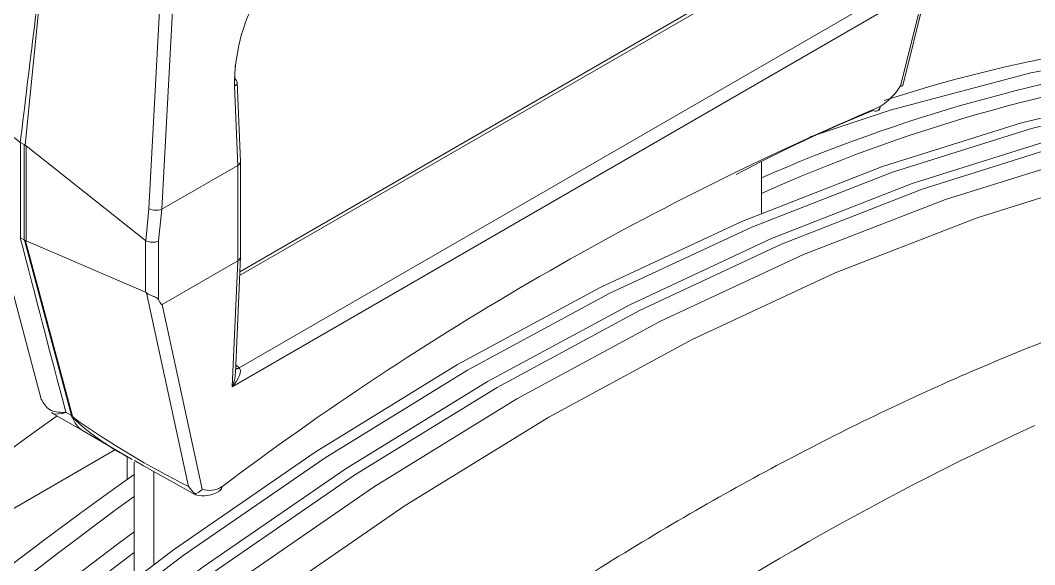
# Model space of a CAD drawing. Extents: x 8 to 113, y 2 to 87.
# Drawn here: x 19.009 to 20.095, y 70.541 to 71.124 of the extents above; entities that cross this region are included whole.
import ezdxf

# ---------------------------------------------------------------- set-up
doc = ezdxf.new("R2010")
doc.units = 0
doc.header["$MEASUREMENT"] = 0
doc.layers.add('OBJECT', color=7, linetype='CONTINUOUS')

msp = doc.modelspace()

# ---------------------------------------------------------------- linework, layer by layer
at = {"layer": 'OBJECT', "linetype": 'Continuous', "lineweight": 15}
for p, q in [((19.9536, 71.054), (20.0226, 71.3301)), ((20.0164, 71.3136), (19.9513, 71.0534)), ((19.1466, 70.9221), (19.166, 71.2845)), ((19.1797, 71.2841), (19.1603, 70.9215)), ((19.0391, 71.2402), (19.014, 70.9902)), ((19.816, 71.1807), (19.2437, 70.8504)), ((19.8103, 71.1816), (19.2439, 70.8546)), ((19.9283, 71.1312), (19.2357, 70.7314)), ((19.2433, 70.7518), (19.9078, 71.1354)), ((19.2416, 70.9684), (19.2382, 71.0534)), ((19.2446, 70.9725), (19.2411, 71.0574)), ((19.0089, 70.993), (19.0092, 70.9928)), ((19.0129, 70.9907), (19.0092, 70.9928)), ((19.0092, 70.9928), (19.0092, 70.8908)), ((19.0129, 70.8887), (19.0129, 70.9907)), ((19.143, 70.888), (19.0151, 70.9892)), ((19.0151, 70.9892), (19.0151, 70.8875)), ((19.2416, 70.9684), (19.1603, 70.9215)), ((19.2416, 70.8663), (19.2416, 70.9684)), ((19.2446, 70.8705), (19.2446, 70.9724)), ((19.8024, 70.9173), (19.8024, 70.9723)), ((19.1432, 70.8878), (19.1466, 70.9221)), ((19.1603, 70.9215), (19.1569, 70.8875)), ((19.1603, 70.9215), (19.1603, 70.9215)), ((19.0092, 70.8908), (19.0089, 70.891)), ((19.0092, 70.8908), (19.0129, 70.8887)), ((19.0134, 70.8883), (19.0129, 70.8887)), ((19.0637, 70.7006), (19.0134, 70.8883)), ((19.0146, 70.8878), (19.0649, 70.6999)), ((19.0151, 70.8875), (19.0146, 70.8878)), ((19.0151, 70.8875), (19.143, 70.8327)), ((19.143, 70.888), (19.1432, 70.8878)), ((19.143, 70.8327), (19.143, 70.888)), ((19.1569, 70.8875), (19.1569, 70.8242)), ((19.1607, 70.8196), (19.2416, 70.8663)), ((19.2357, 70.7314), (19.2416, 70.8663)), ((19.2391, 70.7463), (19.2446, 70.8704)), ((19.2416, 70.8663), (19.2416, 70.8663)), ((19.1891, 70.6247), (19.1441, 70.832)), ((19.1607, 70.8196), (19.2036, 70.6218)), ((19.2395, 70.7549), (19.2433, 70.7518)), ((19.0422, 70.7037), (19.0753, 70.6846)), ((19.0578, 70.704), (19.0637, 70.7006)), ((19.0753, 70.6846), (19.1287, 70.6538)), ((18.8858, 70.5343), (19.1107, 70.6642)), ((19.1234, 70.6326), (19.1234, 70.6569)), ((19.1307, 70.6507), (19.1307, 70.5261)), ((19.1519, 70.6407), (19.1519, 70.5418))]:
    msp.add_line(p, q, dxfattribs=at)
at = {"layer": 'OBJECT', "linetype": 'Continuous', "lineweight": 15, "flags": 128}
for points in [[(20.7854, 71.0726), (20.656, 71.0978), (20.5213, 71.11), (20.3817, 71.109), (20.238, 71.0949), (20.0906, 71.0676), (19.9403, 71.0274), (19.8546, 70.9991)], [(20.7756, 71.0613), (20.6451, 71.0769), (20.5097, 71.0801), (20.3702, 71.0706), (20.227, 71.0486), (20.0807, 71.0141), (19.932, 70.9673), (19.7814, 70.9084), (19.6296, 70.8377), (19.4771, 70.7553), (19.3247, 70.6616), (19.1729, 70.5571), (19.0223, 70.4422), (18.8736, 70.3172), (18.7273, 70.1828), (18.5841, 70.0395), (18.4446, 69.8879), (18.3092, 69.7285), (18.1787, 69.5621)], [(20.7862, 71.0552), (20.6556, 71.0709), (20.5203, 71.074), (20.3807, 71.0645), (20.2375, 71.0425), (20.0913, 71.008), (19.9425, 70.9613), (19.792, 70.9024), (19.6401, 70.8316), (19.4877, 70.7492), (19.3352, 70.6556), (19.1834, 70.5511), (19.0328, 70.4361), (18.8841, 70.3112), (18.7378, 70.1768), (18.5946, 70.0334), (18.4551, 69.8818), (18.3198, 69.7224), (18.1892, 69.556)], [(20.8074, 71.0429), (20.6768, 71.0586), (20.5415, 71.0617), (20.4019, 71.0523), (20.2587, 71.0303), (20.1125, 70.9958), (19.9638, 70.949), (19.8132, 70.8901), (19.6613, 70.8193), (19.5089, 70.737), (19.3565, 70.6433), (19.2046, 70.5388), (19.054, 70.4239), (18.9053, 70.2989), (18.7591, 70.1645), (18.6159, 70.0212), (18.4763, 69.8695), (18.341, 69.7102), (18.2104, 69.5437)], [(20.8179, 71.0368), (20.6874, 71.0525), (20.552, 71.0557), (20.4125, 71.0462), (20.2693, 71.0242), (20.123, 70.9897), (19.9743, 70.9429), (19.8237, 70.884), (19.6719, 70.8133), (19.5194, 70.7309), (19.367, 70.6372), (19.2152, 70.5327), (19.0646, 70.4178), (18.9159, 70.2928), (18.7696, 70.1584), (18.6264, 70.0151), (18.4868, 69.8635), (18.3515, 69.7041), (18.221, 69.5377)], [(20.8488, 71.0229), (20.7175, 71.0396), (20.5813, 71.0436), (20.4408, 71.0347), (20.2966, 71.0131), (20.1492, 70.9788), (19.9993, 70.932), (19.8475, 70.8729), (19.6944, 70.8016), (19.5406, 70.7186), (19.3869, 70.6242), (19.2338, 70.5186), (19.082, 70.4025), (18.9321, 70.2762), (18.7847, 70.1403), (18.6405, 69.9954), (18.5, 69.842), (18.3638, 69.6809), (18.2325, 69.5125)], [(20.8827, 71.0033), (20.7514, 71.02), (20.6153, 71.024), (20.4748, 71.0151), (20.3305, 70.9935), (20.1831, 70.9592), (20.0332, 70.9124), (19.8814, 70.8533), (19.7283, 70.7821), (19.5746, 70.699), (19.4209, 70.6046), (19.2678, 70.499), (19.116, 70.3829), (18.966, 70.2566), (18.8187, 70.1207), (18.6744, 69.9758), (18.5339, 69.8224), (18.3977, 69.6613), (18.2664, 69.493)], [(18.9743, 70.935), (18.9889, 70.8787), (19.0311, 70.7184)], [(19.0649, 70.6981), (19.0675, 70.6925), (19.071, 70.688), (19.0753, 70.6846), (19.0753, 70.6846)], [(19.131, 70.6526), (19.1407, 70.6469), (19.197, 70.6155)]]:
    msp.add_lwpolyline(points, dxfattribs=at)
at = {"layer": 'OBJECT', "linetype": 'Continuous', "lineweight": 15}
for centre, radius, start, end in [((19.4366, 71.0542), 0.1984, 122.9277, 180.2444), ((20.425, 69.5213), 1.5941, 77.4269, 107.9506), ((20.4944, 69.3793), 1.721, 81.5565, 113.7095), ((20.5112, 69.3624), 1.728, 81.5849, 114.2163), ((19.2369, 71.0569), 0.00424, 6.7332, 63.6574), ((19.2365, 71.0577), 0.00467, 291.7359, 356.5002), ((19.8866, 71.0958), 0.0774, 303.7605, 326.823), ((21.2421, 67.9436), 3.3552, 113.0283, 126.9663), ((19.9237, 71.032), 0.00587, 296.3102, 354.7425), ((19.9252, 71.031), 0.00438, 307.4799, 5.788), ((20.5163, 69.561), 1.582, 112.0732, 117.9337), ((19.9245, 71.0317), 0.00531, 240.3118, 290.4156), ((19.9225, 71.036), 0.01, 292.438, 302.4632), ((19.2398, 70.9728), 0.00473, 292.3283, 357.0713), ((19.1542, 70.9383), 0.0179, 244.9901, 289.9049), ((19.1504, 70.9025), 0.0164, 243.9311, 293.6488), ((19.2397, 70.8708), 0.00491, 293.6646, 356.0464), ((19.1411, 70.8286), 0.00455, 49.1794, 65.4677), ((19.1926, 70.7491), 0.0466, 337.6733, 356.5888), ((19.2401, 70.7578), 0.00673, 262.7606, 298.1457), ((19.2406, 70.7569), 0.00619, 258.0788, 299.7262), ((19.2356, 70.7436), 0.0113, 44.3779, 46.6131), ((21.8054, 66.8296), 4.7523, 125.4631, 145.1492), ((19.0756, 70.7211), 0.0237, 240.0174, 243.1566), ((19.0718, 70.703), 0.00846, 196.9554, 215.3608), ((19.0686, 70.7013), 0.00391, 200.4274, 224.5284), ((19.0558, 70.7166), 0.0206, 296.4209, 299.0198), ((19.2591, 70.9094), 0.2869, 227.4099, 242.9057), ((19.618, 71.4804), 0.9572, 234.7644, 243.3783), ((21.4168, 67.8208), 3.1592, 114.7348, 125.2598), ((21.8121, 66.8576), 4.6345, 125.35, 144.3055), ((19.194, 70.6294), 0.0123, 276.4161, 321.5022), ((19.2049, 70.6457), 0.0309, 254.5387, 303.5907), ((19.2112, 70.6456), 0.025, 252.2855, 301.9505), ((19.2194, 70.6243), 0.005, 300.5022, 0.5952), ((19.2174, 70.6289), 0.01, 297.3869, 306.4639), ((19.2208, 70.6236), 0.00372, 312.6116, 12.1977), ((21.9721, 66.7196), 4.8209, 126.1142, 145.1668), ((21.9713, 66.7503), 4.7652, 126.593, 143.7021), ((21.9967, 66.7331), 4.7764, 126.8732, 143.6902)]:
    msp.add_arc(centre, radius, start, end, dxfattribs=at)
for centre, major_axis, ratio, start_param, end_param in [((20.1235, 66.6656), (1.5893, 16.547), 0.094708, 1.299793, 1.315305), ((19.327, 71.1115), (0.0574, 0.1112), 0.603746, 2.176418, 2.323886), ((19.0977, 71.8377), (0.0807, 0.8484), 0.104683, 3.093782, 3.106873), ((19.0977, 71.8383), (0.0762, 0.8519), 0.108827, 3.05725, 3.070339), ((20.5402, 69.7931), (-1.7697, 5.6286), 0.198355, 1.312586, 1.346277), ((19.1262, 70.9504), (-0.0344, 0.1308), 0.060229, 2.857382, 3.158052), ((19.2286, 70.7359), (0.0149, 0.0157), 0.380974, 4.786299, 6.269957)]:
    msp.add_ellipse(centre, major_axis=major_axis, ratio=ratio, start_param=start_param, end_param=end_param, dxfattribs=at)
for points, knots in [([(19.9513, 71.0534), (19.9513, 71.0534), (19.9517, 71.0534), (19.9526, 71.0533), (19.9535, 71.0535), (19.9534, 71.0539), (19.9534, 71.054)], [0, 0, 0, 0, 0.024856, 0.292648, 0.805236, 1, 1, 1, 1]), ([(19.0089, 70.993), (19.0005, 70.9993), (18.9836, 71.0118), (18.9731, 71.0312), (18.9753, 71.0428), (18.976, 71.0467)], [0, 0, 0, 0, 0.396059, 0.792114, 1, 1, 1, 1]), ([(20.8785, 70.9185), (20.8203, 70.92), (20.7035, 70.9229), (20.5178, 70.9003), (20.3249, 70.8572), (20.128, 70.792), (19.9297, 70.7066), (19.7305, 70.6015), (19.5289, 70.4755), (19.3293, 70.3307), (19.1344, 70.1699), (18.9452, 69.9942), (18.7591, 69.8026), (18.6403, 69.6624), (18.5805, 69.5919)], [0, 0, 0, 0, 0.082062, 0.164694, 0.249123, 0.334172, 0.416234, 0.498866, 0.583295, 0.668345, 0.750383, 0.832421, 0.915613, 1, 1, 1, 1]), ([(19.1569, 70.8242), (19.1564, 70.8251), (19.1554, 70.8267), (19.1524, 70.828), (19.1491, 70.8291), (19.1462, 70.8304), (19.1446, 70.8316), (19.1441, 70.832)], [0, 0, 0, 0, 0.281503, 0.477149, 0.672463, 0.878462, 1, 1, 1, 1]), ([(19.0312, 70.7184), (19.0336, 70.714), (19.0381, 70.7055), (19.0501, 70.704), (19.0571, 70.704), (19.0577, 70.704), (19.0578, 70.704)], [0, 0, 0, 0, 0.499108, 0.956962, 0.994825, 1, 1, 1, 1]), ([(19.0578, 70.704), (19.0577, 70.704), (19.0571, 70.7039), (19.0553, 70.7034), (19.0497, 70.7024), (19.0441, 70.7014), (19.0427, 70.704), (19.0425, 70.7044)], [0, 0, 0, 0, 0.008531, 0.081505, 0.262214, 0.88918, 1, 1, 1, 1]), ([(19.1891, 70.6247), (19.1891, 70.6246), (19.1909, 70.6218), (19.1932, 70.6195), (19.1954, 70.6172)], [0, 0, 0, 0, 0.019973, 1, 1, 1, 1])]:
    msp.add_open_spline(points, degree=3, knots=knots, dxfattribs=at)
for points in [[(19.0134, 70.8883), (19.0146, 70.8878)], [(19.1954, 70.6172), (19.1967, 70.616)]]:
    msp.add_open_spline(points, degree=1, dxfattribs=at)

doc.saveas('drawing.dxf')
